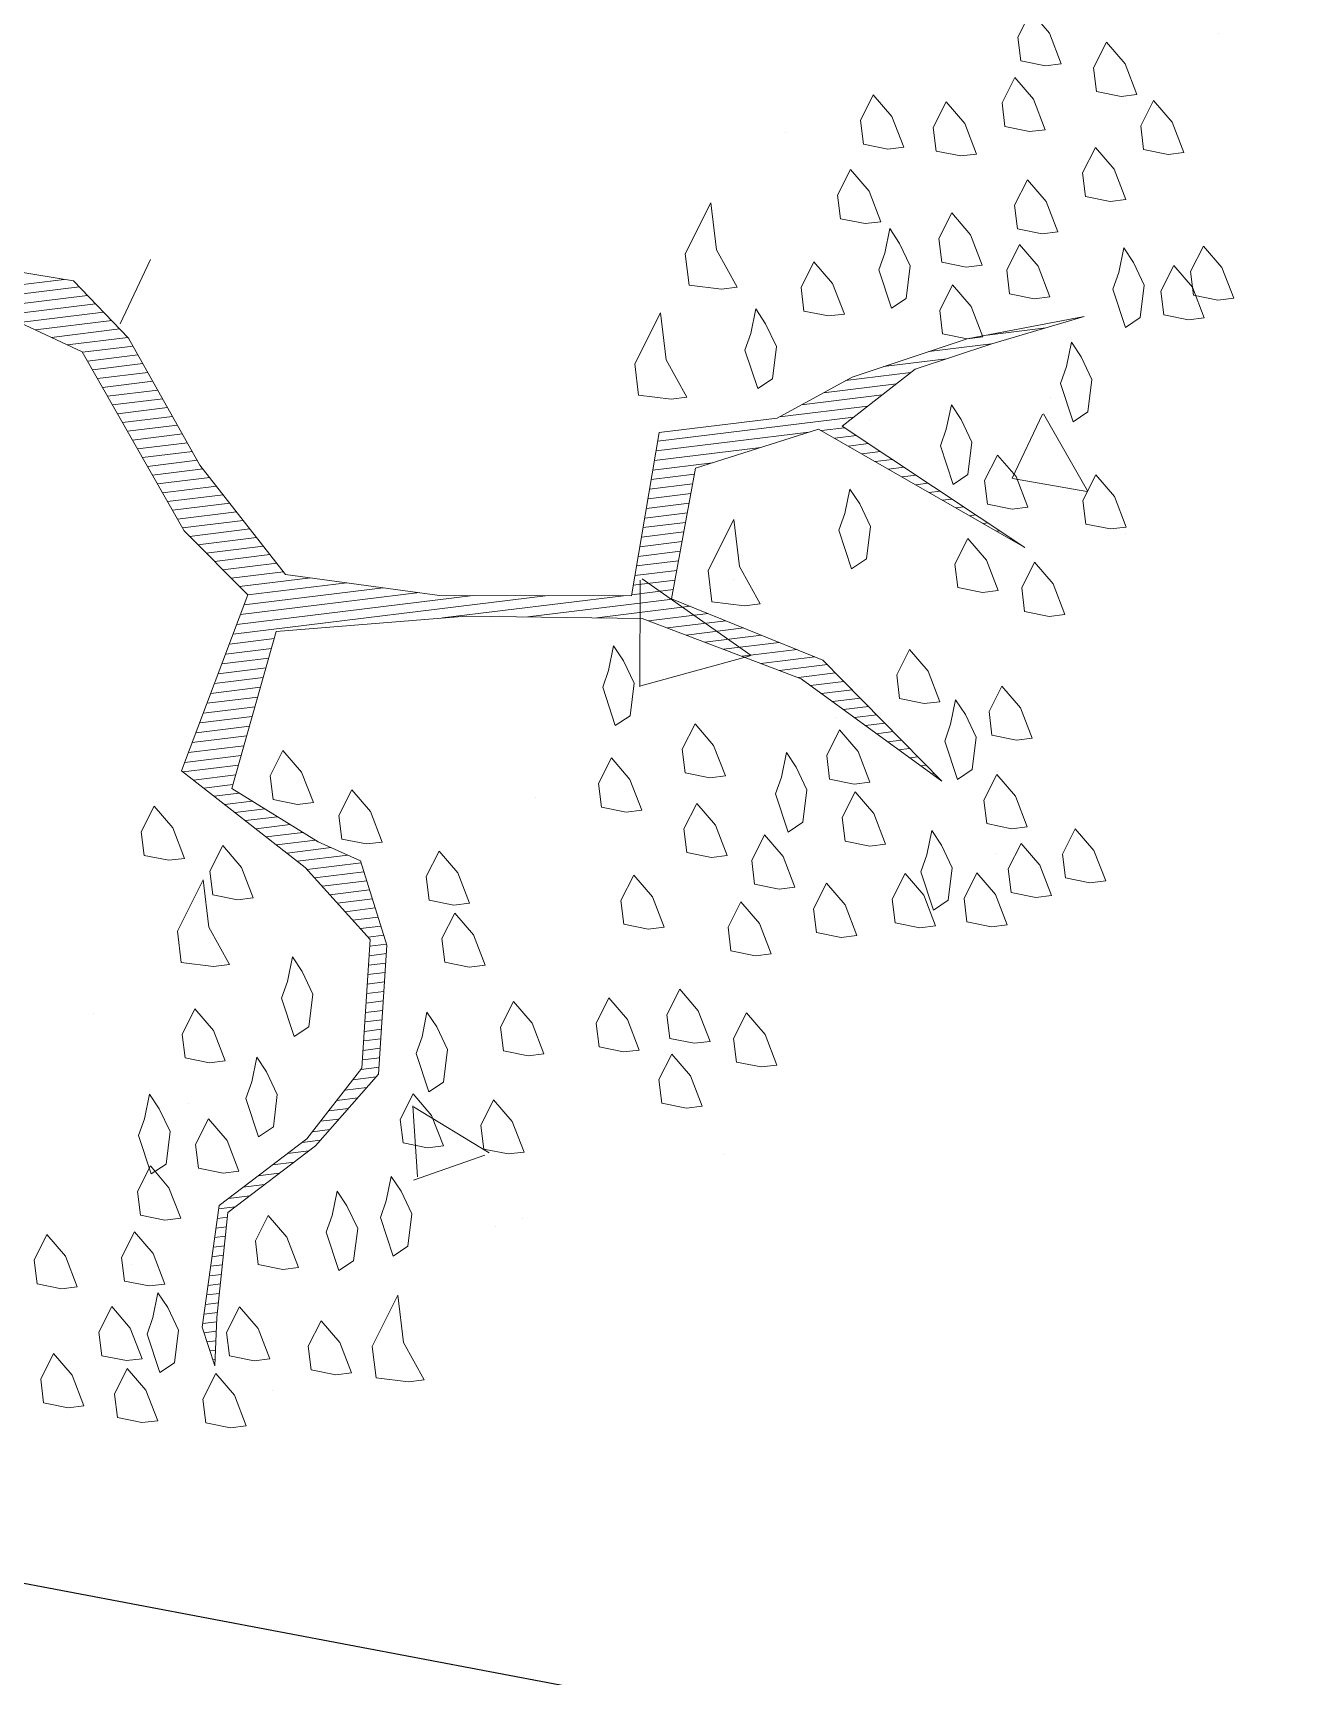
# Model space of a CAD drawing. Header units: millimetres. Extents: x 111 to 1506, y 14 to 566.
# Drawn here: x 309.214 to 310.166, y 74.527 to 75.754 of the extents above; entities that cross this region are included whole.
import ezdxf

# ---------------------------------------------------------------- set-up
doc = ezdxf.new("R2010")
doc.units = ezdxf.units.MM
doc.layers.add('ARBOLES', color=78, linetype='Continuous', lineweight=5)

# ---------------------------------------------------------------- blocks, each defined once
blk = doc.blocks.new('*X16')
at = {"color": 0}
for p, q in [((17.8145, 16.42), (18.0006, 16.42)), ((17.8617, 16.41), (18.0157, 16.41)), ((17.8916, 16.4), (18.0232, 16.4)), ((17.9216, 16.39), (18.0307, 16.39)), ((17.9473, 16.38), (18.0382, 16.38)), ((17.9633, 16.37), (18.0457, 16.37)), ((17.9793, 16.36), (18.0532, 16.36)), ((17.9953, 16.35), (18.0607, 16.35)), ((18.0106, 16.34), (18.0651, 16.34)), ((18.0147, 16.33), (18.0692, 16.33)), ((18.0189, 16.32), (18.0733, 16.32)), ((18.0231, 16.31), (18.0774, 16.31)), ((18.0272, 16.3), (18.0816, 16.3)), ((18.0314, 16.29), (18.0857, 16.29)), ((18.0356, 16.28), (18.0898, 16.28)), ((18.0397, 16.27), (18.0939, 16.27)), ((18.0439, 16.26), (18.098, 16.26)), ((18.0481, 16.25), (18.1021, 16.25)), ((18.0522, 16.24), (18.1063, 16.24)), ((18.9759, 16.24), (19.0395, 16.24)), ((18.0564, 16.23), (18.1104, 16.23)), ((18.0606, 16.22), (18.1145, 16.22)), ((18.8615, 16.22), (18.9295, 16.22)), ((18.9115, 16.23), (18.9795, 16.23)), ((18.0647, 16.21), (18.1186, 16.21)), ((18.8191, 16.21), (18.8896, 16.21)), ((18.0689, 16.2), (18.1236, 16.2)), ((18.0731, 16.19), (18.1296, 16.19)), ((18.7691, 16.19), (18.8563, 16.19)), ((18.7941, 16.2), (18.873, 16.2)), ((18.0772, 16.18), (18.1356, 16.18)), ((18.0814, 16.17), (18.1416, 16.17)), ((18.6114, 16.17), (18.823, 16.17)), ((18.7441, 16.18), (18.8396, 16.18)), ((18.0856, 16.16), (18.1476, 16.16)), ((18.0897, 16.15), (18.1536, 16.15)), ((18.6054, 16.15), (18.7201, 16.15)), ((18.6084, 16.16), (18.7734, 16.16)), ((18.7869, 16.16), (18.812, 16.16)), ((18.8002, 16.15), (18.8237, 16.15)), ((18.0939, 16.14), (18.1596, 16.14)), ((18.6024, 16.14), (18.6667, 16.14)), ((18.8135, 16.14), (18.8354, 16.14)), ((18.1004, 16.13), (18.1656, 16.13)), ((18.1082, 16.12), (18.1716, 16.12)), ((18.5964, 16.12), (18.6429, 16.12)), ((18.5994, 16.13), (18.6461, 16.13)), ((18.8269, 16.13), (18.847, 16.13)), ((18.8402, 16.12), (18.8587, 16.12)), ((18.116, 16.11), (18.1776, 16.11)), ((18.1237, 16.1), (18.1836, 16.1)), ((18.5904, 16.1), (18.6367, 16.1)), ((18.5934, 16.11), (18.6398, 16.11)), ((18.8535, 16.11), (18.8704, 16.11)), ((18.8669, 16.1), (18.882, 16.1)), ((18.1315, 16.09), (18.1896, 16.09)), ((18.1393, 16.08), (18.1956, 16.08)), ((18.5844, 16.08), (18.6304, 16.08)), ((18.5874, 16.09), (18.6336, 16.09)), ((18.8802, 16.09), (18.8937, 16.09)), ((18.8935, 16.08), (18.9054, 16.08)), ((18.1471, 16.07), (18.2239, 16.07)), ((18.5814, 16.07), (18.6273, 16.07)), ((18.9069, 16.07), (18.917, 16.07)), ((18.1497, 16.05), (18.2999, 16.05)), ((18.1549, 16.06), (18.2619, 16.06)), ((18.5754, 16.05), (18.6211, 16.05)), ((18.5784, 16.06), (18.6242, 16.06)), ((18.9202, 16.06), (18.9287, 16.06)), ((18.9335, 16.05), (18.9404, 16.05)), ((18.1392, 16.03), (18.3946, 16.03)), ((18.1444, 16.04), (18.3379, 16.04)), ((18.5694, 16.03), (18.6148, 16.03)), ((18.5724, 16.04), (18.6179, 16.04)), ((18.9469, 16.04), (18.952, 16.04)), ((18.9602, 16.03), (18.9637, 16.03)), ((18.1287, 16.01), (18.1773, 16.01)), ((18.1339, 16.02), (18.4746, 16.02)), ((18.3591, 16.01), (18.5546, 16.01)), ((18.5634, 16.01), (18.6086, 16.01)), ((18.5664, 16.02), (18.6117, 16.02)), ((18.9735, 16.02), (18.9754, 16.02)), ((18.9869, 16.01), (18.987, 16.01)), ((18.1182, 15.99), (18.1688, 15.99)), ((18.1235, 16), (18.173, 16)), ((18.4501, 16), (18.6064, 16)), ((18.5234, 15.99), (18.6244, 15.99)), ((18.113, 15.98), (18.1646, 15.98)), ((18.5781, 15.98), (18.6424, 15.98)), ((18.1025, 15.96), (18.1562, 15.96)), ((18.1077, 15.97), (18.1604, 15.97)), ((18.5971, 15.97), (18.6604, 15.97)), ((18.6161, 15.96), (18.6784, 15.96)), ((18.092, 15.94), (18.1478, 15.94)), ((18.0973, 15.95), (18.152, 15.95)), ((18.6351, 15.95), (18.6964, 15.95)), ((18.6541, 15.94), (18.7144, 15.94)), ((18.0816, 15.92), (18.1394, 15.92)), ((18.0868, 15.93), (18.1436, 15.93)), ((18.6731, 15.93), (18.7324, 15.93)), ((18.6921, 15.92), (18.7504, 15.92)), ((18.0763, 15.91), (18.1351, 15.91)), ((18.7111, 15.91), (18.7628, 15.91)), ((18.0658, 15.89), (18.1267, 15.89)), ((18.0711, 15.9), (18.1309, 15.9)), ((18.7301, 15.9), (18.7704, 15.9)), ((18.7421, 15.89), (18.7781, 15.89)), ((18.0627, 15.88), (18.1225, 15.88)), ((18.0727, 15.87), (18.1183, 15.87)), ((18.7528, 15.88), (18.7857, 15.88)), ((18.7634, 15.87), (18.7934, 15.87)), ((18.0827, 15.86), (18.1141, 15.86)), ((18.0927, 15.85), (18.1197, 15.85)), ((18.7741, 15.86), (18.801, 15.86)), ((18.7848, 15.85), (18.8087, 15.85)), ((18.1027, 15.84), (18.1322, 15.84)), ((18.7954, 15.84), (18.8163, 15.84)), ((18.1127, 15.83), (18.1447, 15.83)), ((18.1227, 15.82), (18.1572, 15.82)), ((18.8061, 15.83), (18.824, 15.83)), ((18.8168, 15.82), (18.8316, 15.82)), ((18.1327, 15.81), (18.1697, 15.81)), ((18.1427, 15.8), (18.1822, 15.8)), ((18.8274, 15.81), (18.8393, 15.81)), ((18.8381, 15.8), (18.8469, 15.8)), ((18.1527, 15.79), (18.1947, 15.79)), ((18.1627, 15.78), (18.2105, 15.78)), ((18.8488, 15.79), (18.8545, 15.79)), ((18.8594, 15.78), (18.8622, 15.78)), ((18.1727, 15.77), (18.2271, 15.77)), ((18.182, 15.76), (18.2403, 15.76)), ((18.189, 15.75), (18.2422, 15.75)), ((18.196, 15.74), (18.244, 15.74)), ((18.203, 15.73), (18.2458, 15.73)), ((18.21, 15.72), (18.2476, 15.72)), ((18.217, 15.71), (18.2494, 15.71)), ((18.224, 15.7), (18.2512, 15.7)), ((18.231, 15.69), (18.2531, 15.69)), ((18.238, 15.68), (18.2549, 15.68)), ((18.2367, 15.66), (18.2553, 15.66)), ((18.2385, 15.67), (18.2567, 15.67)), ((18.2329, 15.64), (18.2515, 15.64)), ((18.2348, 15.65), (18.2534, 15.65)), ((18.2292, 15.62), (18.2478, 15.62)), ((18.231, 15.63), (18.2497, 15.63)), ((18.2273, 15.61), (18.2459, 15.61)), ((18.2235, 15.59), (18.2422, 15.59)), ((18.2254, 15.6), (18.244, 15.6)), ((18.2198, 15.57), (18.2384, 15.57)), ((18.2217, 15.58), (18.2403, 15.58)), ((18.216, 15.55), (18.2347, 15.55)), ((18.2179, 15.56), (18.2365, 15.56)), ((18.2132, 15.54), (18.2328, 15.54)), ((18.1932, 15.52), (18.2171, 15.52)), ((18.2032, 15.53), (18.2284, 15.53)), ((18.1732, 15.5), (18.1946, 15.5)), ((18.1832, 15.51), (18.2059, 15.51)), ((18.1532, 15.48), (18.1721, 15.48)), ((18.1632, 15.49), (18.1834, 15.49)), ((18.1409, 15.47), (18.1609, 15.47)), ((18.1066, 15.45), (18.1297, 15.45)), ((18.1238, 15.46), (18.1468, 15.46)), ((18.0723, 15.43), (18.0954, 15.43)), ((18.0895, 15.44), (18.1126, 15.44)), ((18.0433, 15.41), (18.0611, 15.41)), ((18.0552, 15.42), (18.0783, 15.42)), ((18.0407, 15.4), (18.0516, 15.4)), ((18.0353, 15.38), (18.047, 15.38)), ((18.038, 15.39), (18.0493, 15.39)), ((18.03, 15.36), (18.0424, 15.36)), ((18.0327, 15.37), (18.0447, 15.37)), ((18.0247, 15.34), (18.0378, 15.34)), ((18.0273, 15.35), (18.0401, 15.35)), ((18.022, 15.33), (18.0355, 15.33)), ((18.0167, 15.31), (18.0309, 15.31)), ((18.0193, 15.32), (18.0332, 15.32)), ((18.0113, 15.29), (18.0265, 15.29)), ((18.014, 15.3), (18.0286, 15.3)), ((18.0115, 15.28), (18.0249, 15.28)), ((18.0135, 15.27), (18.0232, 15.27)), ((18.0155, 15.26), (18.0215, 15.26)), ((18.0175, 15.25), (18.0199, 15.25))]:
    blk.add_line(p, q, dxfattribs=at)
blk = doc.blocks.new('E1E')
at = {"layer": 'ARBOLES', "ltscale": 0.2}
for p, q in [((94.9941, 59.1844), (94.9941, 59.1844)), ((95.1485, 59.1133), (95.1485, 59.1133)), ((94.8455, 58.9854), (94.8455, 58.9854)), ((94.8241, 58.9714), (94.8241, 58.9714)), ((94.928, 58.9668), (94.8733, 58.9268)), ((94.948, 58.9033), (94.9254, 58.9629)), ((95.1411, 58.9598), (95.1411, 58.9598)), ((94.9473, 58.9039), (94.8701, 58.9236)), ((95.2463, 58.9074), (95.2463, 58.9074)), ((94.6676, 58.8635), (94.6676, 58.8635)), ((94.9236, 58.6057), (94.9236, 58.6057)), ((94.5138, 58.5333), (94.5138, 58.5333)), ((95.1355, 58.5085), (95.1355, 58.5085)), ((94.8624, 58.4826), (94.7765, 58.4282)), ((94.8909, 58.3921), (94.8631, 58.4837)), ((95.013, 58.4632), (95.013, 58.4632)), ((95.2104, 58.4729), (95.2104, 58.4729)), ((94.6865, 58.4581), (94.6865, 58.4581)), ((94.8895, 58.3905), (94.7758, 58.4277)), ((94.811, 58.3666), (94.811, 58.3666)), ((94.8922, 58.3418), (94.8922, 58.3418)), ((95.3957, 58.2452), (95.4049, 58.3083)), ((94.4865, 58.2246), (94.4865, 58.2246)), ((94.5882, 58.1432), (94.5302, 58.1979)), ((94.5977, 58.207), (94.5304, 58.1986)), ((94.5888, 58.1437), (94.598, 58.2068)), ((94.7363, 58.1935), (94.7363, 58.1935)), ((94.5867, 58.1273), (94.5867, 58.1273)), ((94.8833, 57.9689), (94.8833, 57.9689)), ((94.5376, 57.7708), (94.5376, 57.7708))]:
    blk.add_line(p, q, dxfattribs=at)
blk.add_lwpolyline([(95.4965, 58.333), (95.43, 58.3423), (95.2954, 58.4695), (95.2238, 58.5077), (95.2346, 58.6762), (95.103, 58.7267), (95.0285, 58.7715), (95.0017, 58.8842), (95.0305, 58.9594), (95.0883, 59.0397), (95.0709, 59.1488), (95.0499, 59.1785), (95.0608, 59.1365), (95.0789, 59.0433), (95.0211, 58.963), (94.9858, 58.8849), (95.0126, 58.7722), (95.0574, 58.7064), (95.0987, 58.7014), (95.1869, 58.6783), (95.1899, 58.5316), (95.0309, 58.4686), (94.8791, 58.4244), (94.7266, 58.4344), (94.579, 58.4856), (94.7128, 58.4127), (94.8589, 58.3998), (94.8727, 58.2812), (94.7773, 58.2154), (94.5691, 58.2629), (94.7578, 58.2067), (94.7101, 58.1387), (94.6509, 58.0967), (94.5786, 58.049), (94.6733, 58.0989), (94.7622, 58.1619), (94.8156, 58.2168), (94.9132, 58.2603), (94.8943, 58.4077), (95.0591, 58.4577), (95.1971, 58.4802), (95.2991, 58.4087), (95.3939, 58.3185), (95.4561, 58.2838), (95.5811, 58.3005)], dxfattribs=at)
for points in [[(95.0975, 59.2464), (95.1199, 59.2486), (95.1286, 59.2291), (95.1243, 59.2038), (95.1026, 59.2175), (95.0845, 59.2407)], [(95.1648, 59.253), (95.1872, 59.2552), (95.1959, 59.2357), (95.1915, 59.2104), (95.1698, 59.2241), (95.1518, 59.2472)], [(95.0202, 59.2276), (95.0426, 59.2298), (95.0513, 59.2103), (95.047, 59.185), (95.0253, 59.1987), (95.0072, 59.2218)], [(95.1157, 59.1532), (95.1164, 59.1691), (95.0954, 59.1987), (95.0853, 59.1864), (95.0904, 59.1575), (95.1056, 59.1409), (95.1179, 59.1308)], [(95.1272, 59.1973), (95.1496, 59.1995), (95.1583, 59.18), (95.154, 59.1547), (95.1323, 59.1684), (95.1142, 59.1915)], [(95.0174, 59.164), (95.0398, 59.1662), (95.0485, 59.1467), (95.0441, 59.1213), (95.0224, 59.1351), (95.0044, 59.1582)], [(94.8793, 59.1415), (94.9082, 59.1466), (94.9198, 59.1205), (94.9112, 59.0699), (94.8938, 59.109), (94.8663, 59.1357)], [(94.9436, 59.1545), (94.966, 59.1567), (94.9747, 59.1372), (94.9704, 59.1119), (94.9487, 59.1256), (94.9306, 59.1487)], [(95.2017, 59.1525), (95.2241, 59.1547), (95.2328, 59.1352), (95.2285, 59.1099), (95.2068, 59.1236), (95.1887, 59.1468)], [(95.1273, 59.1272), (95.1497, 59.1294), (95.1584, 59.1099), (95.154, 59.0846), (95.1323, 59.0983), (95.1143, 59.1214)], [(95.0167, 59.078), (95.0391, 59.0801), (95.0478, 59.0606), (95.0435, 59.0353), (95.0218, 59.049), (95.0037, 59.0722)], [(95.1309, 59.0665), (95.1533, 59.0687), (95.162, 59.0491), (95.1577, 59.0238), (95.136, 59.0376), (95.1179, 59.0607)], [(94.9885, 59.0187), (94.9893, 59.0346), (94.9683, 59.0642), (94.9582, 59.0519), (94.9632, 59.023), (94.9784, 59.0064), (94.9907, 58.9963)], [(94.9459, 58.9919), (94.9466, 59.0078), (94.9256, 59.0374), (94.9155, 59.0251), (94.9206, 58.9962), (94.9358, 58.9796), (94.9481, 58.9695)], [(95.1751, 58.9848), (95.1758, 59.0007), (95.1548, 59.0303), (95.1447, 59.018), (95.1498, 58.9891), (95.165, 58.9725), (95.1773, 58.9624)], [(95.0934, 59.0108), (95.1158, 59.013), (95.1245, 58.9935), (95.1201, 58.9681), (95.0985, 58.9819), (95.0804, 59.005)], [(95.0927, 58.9248), (95.0934, 58.9407), (95.0724, 58.9703), (95.0623, 58.958), (95.0674, 58.9291), (95.0826, 58.9125), (95.0949, 58.9023)], [(94.9243, 58.9355), (94.9467, 58.9377), (94.9554, 58.9182), (94.951, 58.8928), (94.9294, 58.9066), (94.9113, 58.9297)], [(94.8534, 58.9195), (94.8758, 58.9217), (94.8845, 58.9022), (94.8802, 58.8769), (94.8585, 58.8906), (94.8404, 58.9137)], [(95.1339, 58.9197), (95.1563, 58.9219), (95.165, 58.9024), (95.1607, 58.8771), (95.139, 58.8908), (95.1209, 58.9139)], [(94.9583, 58.8415), (94.959, 58.8574), (94.938, 58.8871), (94.9279, 58.8748), (94.933, 58.8458), (94.9482, 58.8292), (94.9605, 58.8191)], [(95.0884, 58.8293), (95.0892, 58.8452), (95.0682, 58.8749), (95.0581, 58.8626), (95.0631, 58.8336), (95.0783, 58.817), (95.0906, 58.8069)], [(94.7125, 58.8334), (94.7349, 58.8356), (94.7436, 58.8161), (94.7393, 58.7908), (94.7176, 58.8045), (94.6995, 58.8276)], [(95.1557, 58.8359), (95.1846, 58.841), (95.1962, 58.8149), (95.1875, 58.7643), (95.1701, 58.8034), (95.1427, 58.8301)], [(94.8622, 58.8299), (94.8846, 58.8321), (94.8933, 58.8126), (94.889, 58.7873), (94.8673, 58.801), (94.8492, 58.8241)], [(94.7812, 58.8016), (94.8036, 58.8038), (94.8123, 58.7843), (94.808, 58.759), (94.7863, 58.7727), (94.7682, 58.7959)], [(94.6591, 58.7784), (94.6815, 58.7806), (94.6902, 58.7611), (94.6859, 58.7358), (94.6642, 58.7495), (94.6461, 58.7726)], [(94.7227, 58.7756), (94.7451, 58.7778), (94.7538, 58.7583), (94.7495, 58.7329), (94.7278, 58.7467), (94.7097, 58.7698)], [(95.1528, 58.7723), (95.1752, 58.7744), (95.1839, 58.7549), (95.1796, 58.7296), (95.1579, 58.7434), (95.1398, 58.7665)], [(94.936, 58.7692), (94.9584, 58.7714), (94.9671, 58.7519), (94.9627, 58.7266), (94.941, 58.7403), (94.9229, 58.7634)], [(95.2222, 58.7564), (95.2446, 58.7586), (95.2533, 58.7391), (95.249, 58.7138), (95.2273, 58.7275), (95.2092, 58.7506)], [(94.9656, 58.7201), (94.988, 58.7223), (94.9967, 58.7028), (94.9924, 58.6775), (94.9707, 58.6912), (94.9526, 58.7143)], [(94.6931, 58.6845), (94.7155, 58.6867), (94.7242, 58.6671), (94.7199, 58.6418), (94.6982, 58.6556), (94.6801, 58.6787)], [(94.7922, 58.6896), (94.8146, 58.6918), (94.8233, 58.6723), (94.8189, 58.647), (94.7972, 58.6607), (94.7791, 58.6838)], [(95.0567, 58.6905), (95.0791, 58.6927), (95.0878, 58.6732), (95.0835, 58.6479), (95.0618, 58.6616), (95.0437, 58.6847)], [(95.1261, 58.6747), (95.1485, 58.6768), (95.1572, 58.6573), (95.1529, 58.632), (95.1312, 58.6457), (95.1131, 58.6689)], [(94.6245, 58.6461), (94.6469, 58.6483), (94.6556, 58.6288), (94.6513, 58.6035), (94.6296, 58.6172), (94.6115, 58.6403)], [(94.5594, 58.6172), (94.5818, 58.6193), (94.5905, 58.5998), (94.5862, 58.5745), (94.5645, 58.5882), (94.5464, 58.6114)], [(94.6903, 58.6209), (94.7127, 58.623), (94.7214, 58.6035), (94.7171, 58.5782), (94.6954, 58.5919), (94.6773, 58.6151)], [(94.7568, 58.6115), (94.7792, 58.6137), (94.7879, 58.5942), (94.7836, 58.5689), (94.7619, 58.5826), (94.7438, 58.6057)], [(94.498, 58.5976), (94.5204, 58.5998), (94.5291, 58.5803), (94.5248, 58.555), (94.5031, 58.5687), (94.485, 58.5918)], [(94.5725, 58.5528), (94.5732, 58.5687), (94.5522, 58.5984), (94.5421, 58.5861), (94.5472, 58.5571), (94.5624, 58.5405), (94.5747, 58.5304)], [(94.8421, 58.5949), (94.8645, 58.5971), (94.8732, 58.5776), (94.8689, 58.5523), (94.8472, 58.566), (94.8291, 58.5891)], [(94.7178, 58.524), (94.7185, 58.5399), (94.6975, 58.5695), (94.6874, 58.5572), (94.6925, 58.5283), (94.7077, 58.5117), (94.72, 58.5016)], [(94.4677, 58.5607), (94.4901, 58.5629), (94.4988, 58.5434), (94.4944, 58.5181), (94.4728, 58.5318), (94.4547, 58.5549)], [(94.6238, 58.5601), (94.6462, 58.5623), (94.6549, 58.5428), (94.6506, 58.5175), (94.6289, 58.5312), (94.6108, 58.5543)], [(94.7792, 58.5436), (94.8017, 58.5458), (94.8103, 58.5262), (94.806, 58.5009), (94.7843, 58.5147), (94.7662, 58.5378)], [(94.425, 58.5339), (94.4474, 58.5361), (94.4561, 58.5166), (94.4518, 58.4913), (94.4301, 58.505), (94.412, 58.5281)], [(94.8942, 58.4779), (94.8949, 58.4938), (94.874, 58.5234), (94.8638, 58.5111), (94.8689, 58.4822), (94.8841, 58.4656), (94.8964, 58.4555)], [(94.5067, 58.508), (94.5292, 58.5101), (94.5378, 58.4906), (94.5335, 58.4653), (94.5118, 58.479), (94.4937, 58.5022)], [(94.6535, 58.511), (94.6759, 58.5131), (94.6846, 58.4936), (94.6803, 58.4683), (94.6586, 58.482), (94.6405, 58.5052)], [(94.5863, 58.4343), (94.587, 58.4502), (94.566, 58.4798), (94.5559, 58.4675), (94.561, 58.4386), (94.5762, 58.422), (94.5885, 58.4119)], [(94.5256, 58.4306), (94.548, 58.4328), (94.5567, 58.4133), (94.5524, 58.388), (94.5307, 58.4017), (94.5126, 58.4248)], [(94.6145, 58.4235), (94.6369, 58.4256), (94.6456, 58.4061), (94.6413, 58.3808), (94.6196, 58.3945), (94.6015, 58.4177)], [(94.7945, 58.3867), (94.8235, 58.3918), (94.835, 58.3658), (94.8264, 58.3152), (94.809, 58.3542), (94.7815, 58.3809)], [(94.53, 58.3157), (94.5524, 58.3179), (94.5611, 58.2984), (94.5568, 58.2731), (94.5351, 58.2868), (94.517, 58.3099)], [(94.7324, 58.2811), (94.7332, 58.297), (94.7122, 58.3267), (94.7021, 58.3144), (94.7071, 58.2854), (94.7223, 58.2688), (94.7346, 58.2587)], [(94.5936, 58.3128), (94.616, 58.315), (94.6247, 58.2955), (94.6204, 58.2702), (94.5987, 58.2839), (94.5806, 58.307)], [(94.5901, 58.2333), (94.6125, 58.2355), (94.6212, 58.216), (94.6168, 58.1907), (94.5952, 58.2044), (94.5771, 58.2275)], [(94.6675, 58.182), (94.6682, 58.1979), (94.6472, 58.2276), (94.6371, 58.2153), (94.6422, 58.1864), (94.6573, 58.1697), (94.6696, 58.1596)], [(94.9118, 58.2285), (94.9407, 58.2336), (94.9523, 58.2075), (94.9436, 58.1569), (94.9262, 58.196), (94.8988, 58.2227)], [(94.5004, 58.2246), (94.5228, 58.2268), (94.5315, 58.2072), (94.5272, 58.1819), (94.5055, 58.1957), (94.4874, 58.2188)], [(94.8605, 58.1511), (94.8612, 58.167), (94.8402, 58.1966), (94.8301, 58.1843), (94.8352, 58.1554), (94.8504, 58.1388), (94.8627, 58.1287)], [(94.5808, 58.0967), (94.5815, 58.1126), (94.5605, 58.1422), (94.5504, 58.1299), (94.5555, 58.101), (94.5707, 58.0844), (94.583, 58.0743)], [(94.8974, 58.1208), (94.9263, 58.1258), (94.9379, 58.0998), (94.9292, 58.0492), (94.9119, 58.0882), (94.8844, 58.115)], [(94.7983, 58.1156), (94.8208, 58.1178), (94.8294, 58.0983), (94.8251, 58.073), (94.8034, 58.0867), (94.7853, 58.1098)], [(94.6733, 58.0989), (94.6957, 58.1011), (94.7044, 58.0816), (94.7001, 58.0563), (94.6784, 58.07), (94.6603, 58.0931)], [(94.7666, 58.0469), (94.7673, 58.0628), (94.7463, 58.0925), (94.7362, 58.0802), (94.7413, 58.0512), (94.7565, 58.0346), (94.7688, 58.0245)], [(94.5606, 58.002), (94.5613, 58.0179), (94.5403, 58.0475), (94.5302, 58.0352), (94.5353, 58.0063), (94.5505, 57.9897), (94.5628, 57.9796)], [(94.6263, 58.0468), (94.6488, 58.049), (94.6574, 58.0295), (94.6531, 58.0042), (94.6314, 58.0179), (94.6133, 58.041)], [(94.6929, 58.0375), (94.7153, 58.0397), (94.724, 58.0202), (94.7196, 57.9948), (94.6979, 58.0086), (94.6799, 58.0317)], [(94.4883, 58.0243), (94.5107, 58.0265), (94.5194, 58.007), (94.5151, 57.9817), (94.4934, 57.9954), (94.4753, 58.0185)], [(94.7912, 58.0267), (94.8136, 58.0289), (94.8223, 58.0094), (94.818, 57.9841), (94.7963, 57.9978), (94.7782, 58.0209)], [(94.4681, 57.9997), (94.4905, 58.0019), (94.4992, 57.9824), (94.4948, 57.9571), (94.4732, 57.9708), (94.4551, 57.9939)], [(94.6365, 57.989), (94.6589, 57.9912), (94.6676, 57.9717), (94.6633, 57.9464), (94.6416, 57.9601), (94.6235, 57.9832)], [(94.7912, 57.9566), (94.8136, 57.9588), (94.8223, 57.9393), (94.818, 57.914), (94.7963, 57.9277), (94.7782, 57.9508)], [(94.5867, 57.9434), (94.6091, 57.9456), (94.6178, 57.9261), (94.6134, 57.9008), (94.5917, 57.9145), (94.5737, 57.9376)], [(94.7269, 57.9435), (94.7493, 57.9457), (94.758, 57.9262), (94.7537, 57.9009), (94.732, 57.9146), (94.7139, 57.9377)], [(94.6742, 57.9045), (94.6966, 57.9066), (94.7053, 57.8871), (94.7009, 57.8618), (94.6792, 57.8755), (94.6612, 57.8987)], [(94.5491, 57.8877), (94.5715, 57.8899), (94.5802, 57.8704), (94.5759, 57.8451), (94.5542, 57.8588), (94.5361, 57.8819)], [(94.6048, 57.8502), (94.6272, 57.8524), (94.6359, 57.8329), (94.6316, 57.8076), (94.6099, 57.8213), (94.5918, 57.8444)], [(94.6778, 57.8437), (94.7002, 57.8459), (94.7089, 57.8264), (94.7046, 57.8011), (94.6829, 57.8148), (94.6648, 57.8379)]]:
    blk.add_lwpolyline(points, close=True, dxfattribs=at)
at = {"layer": 'ARBOLES', "ltscale": 0.2, "xscale": 0.8372139817761642, "yscale": 0.8372139817761642, "zscale": 0.8372139817761642, "rotation": 204.0028523145856}
blk.add_blockref('*X16', (103.6395, 76.9735), dxfattribs=at)

msp = doc.modelspace()

# ---------------------------------------------------------------- linework, layer by layer
msp.add_line((323.48801, 71.89054), (200.7159, 95.15598))

# ---------------------------------------------------------------- block references
at = {"layer": 'ARBOLES', "color": 0, "xscale": 0.8310831642732953, "yscale": 0.8310831642732953, "zscale": 0.8310831642732953, "rotation": 163.0024052467934}
msp.add_blockref('E1E', (399.27138, 98.7004), dxfattribs=at)

doc.saveas('drawing.dxf')
